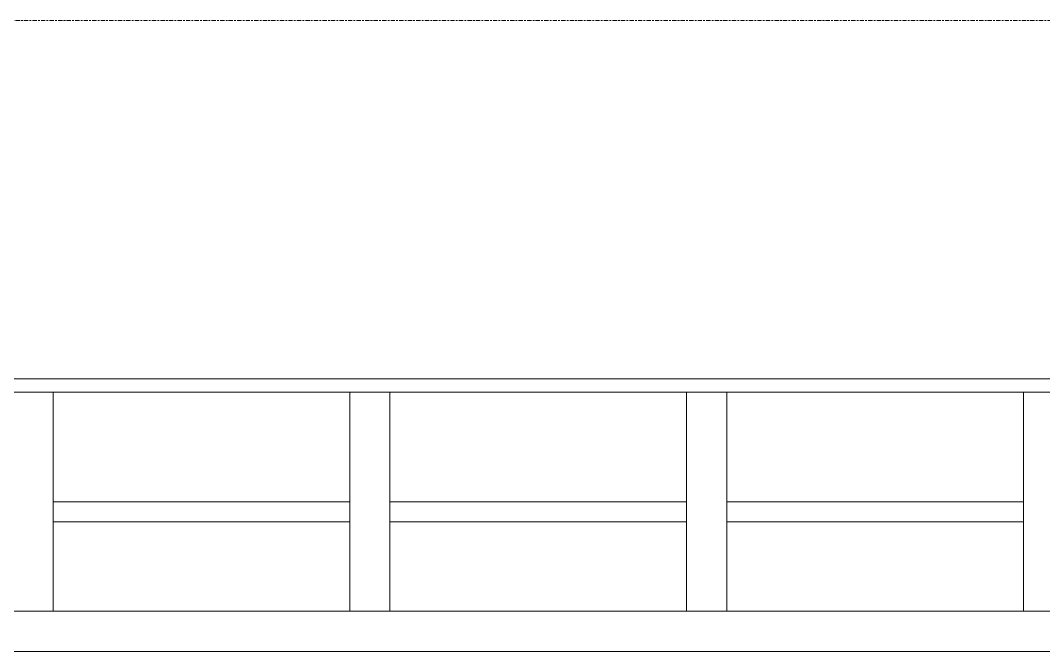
# Model space of a CAD drawing. Header units: millimetres. Extents: x -35190 to 411743, y -233114 to 23872.
# Drawn here: x 83979 to 87788, y -209136 to -206786 of the extents above; entities that cross this region are included whole.
import ezdxf

# ---------------------------------------------------------------- set-up
doc = ezdxf.new("R2010")
doc.units = ezdxf.units.MM
doc.linetypes.add('Centre', pattern=[31.75, 6.35, -4.7625, 15.875, -4.7625])
doc.layers.add('A-DETL-THIN', color=151, linetype='Continuous', lineweight=18)
doc.layers.add('A-FLOR-LEVL', color=51, linetype='Continuous', lineweight=18)

msp = doc.modelspace()

# ---------------------------------------------------------------- linework, layer by layer
at = {"layer": 'A-DETL-THIN'}
for p, q in [((90424.2, -208120.2), (81442.7, -208120.2)), ((90371.5, -208120.2), (81442.7, -208120.2)), ((90371.5, -208170.2), (81442.7, -208170.2)), ((84101, -208170.2), (84101, -208985.8)), ((85205.1, -208170.2), (85205.1, -208985.8)), ((85355.1, -208170.2), (85355.1, -208985.8)), ((86459.2, -208170.2), (86459.2, -208985.8)), ((86609.2, -208170.2), (86609.2, -208985.8)), ((87713.3, -208170.2), (87713.3, -208985.8)), ((84101, -208578), (85205.1, -208578)), ((85355.1, -208578), (86459.2, -208578)), ((86609.2, -208578), (87713.3, -208578)), ((84101, -208653), (85205.1, -208653)), ((85355.1, -208653), (86459.2, -208653)), ((86609.2, -208653), (87713.3, -208653)), ((90371.5, -208985.8), (81442.7, -208985.8)), ((90371.5, -209135.8), (81442.7, -209135.8))]:
    msp.add_line(p, q, dxfattribs=at)
at = {"layer": 'A-FLOR-LEVL', "linetype": 'Centre', "lineweight": 9}
msp.add_line((66423.6, -206785.8), (130357.1, -206785.8), dxfattribs=at)

doc.saveas('drawing.dxf')
